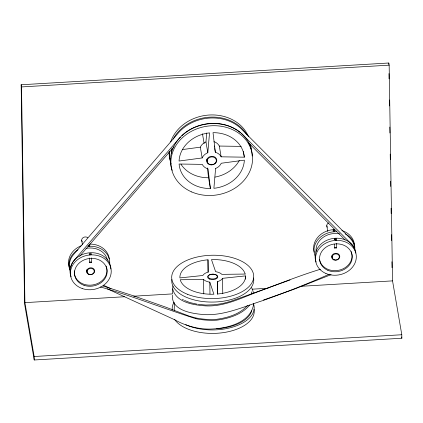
<?xml version="1.0" encoding="UTF-8"?>
<svg xmlns="http://www.w3.org/2000/svg" width="423" height="423" viewBox="0 0 423 423"><rect width="100%" height="100%" fill="white"/><g stroke="black" fill="none" stroke-linecap="round" stroke-linejoin="round"><path stroke-width="0.63" d="M172.362 293.451L172.907 285.911M207.815 152.729L209.528 132.885A32.814 27.765 -9.7 0 0 179.051 161.041L202.168 157.948A10.252 8.677 -9.7 0 1 207.815 152.729L205.964 141.954L206.736 132.991M172.357 295.228C171.357 311.323 193.797 313.887 205.562 314.686C225.639 315.251 244.208 306.469 262.942 300.547C285.372 292.557 307.537 283.833 329.305 274.194M253.747 303.376C251.325 323.447 225.433 328.941 208.74 329.11C196.706 328.946 185.004 325.557 174.546 319.693C152.132 309.409 129.708 299.156 107.32 288.814M79.63 256.269L174.033 146.712M247.46 305.591C239.667 314.278 227.759 317.736 216.555 319.312A41.666 21.964 -1.4 0 1 196.166 317.99L189.911 316.372L165.874 307.193L133.525 295.841L102.985 286.017M249.755 305.062C241.612 314.686 228.78 318.535 216.703 320.174A43.934 23.223 -0.8 0 1 195.87 318.683M333.165 230.334C332.372 231.207 334.382 231.481 334.852 230.926C335.497 229.123 330.849 231.244 334.556 229.583A20.51 17.354 -9.7 0 0 314.22 252.171M91.125 254.138C91.918 253.292 89.888 252.928 89.443 253.551C88.782 255.349 93.472 253.15 89.75 254.958L90.987 254.207M333.303 230.255L334.556 229.583M331.103 274.649L294.112 289.205L263.481 300.013M290.041 279.973L230.651 301.34L222.54 303.55L213.99 304.787L205.721 305.041L198.376 304.38M320.423 269.245C300.208 275.447 280.539 283.283 260.748 290.691C242.776 297.136 225.115 306.961 205.419 305.871C193.475 305.009 176.148 302.567 172.653 288.893M182.339 149.583L200.317 147.172A10.252 8.677 -9.7 0 1 205.964 141.954M245.488 275.896A32.814 17.343 -0.9 0 1 217.396 294.017L217.322 281.692A10.252 5.42 -0.9 0 0 222.53 278.334L245.488 275.896L245.536 279.18M21.15 84.769L388.785 63.011L389.155 65.163L392.544 280.877L401.797 334.746L401.85 338.231L34.215 359.989L24.592 303.968L21.15 84.769L21.52 86.927L24.909 302.641L34.157 356.51L34.215 359.989M21.52 86.927L389.155 65.163M89.39 258.041L89.465 262.588L91.5 262.466L91.431 257.924M334.493 244.182L334.556 248.079L336.592 247.963L336.523 243.415M24.909 302.641L124.394 296.75M133.62 296.206L172.489 293.9M252.208 289.184L268.023 288.248M300.965 286.297L392.544 280.877M34.157 356.51L401.797 334.746M203.548 279.46L180.219 279.762A32.814 17.343 -0.9 0 0 213.906 294.223L209.787 282.141A10.252 5.42 -0.9 0 1 203.548 279.46L203.775 293.911M213.98 141.657A10.252 8.677 -9.7 0 1 219.299 146.051L241.179 146.384M214.699 148.478L215.349 152.285A10.252 8.677 -9.7 0 1 221.15 156.822L244.32 157.182L243.336 151.476M197.197 304.195L189.959 302.598L184.528 300.446M335.925 238.805C330.543 239.91 340.737 240.28 334.471 238.297L336.089 238.868M88.365 245.657L89.835 246.249C85.055 245.155 91.754 246.318 89.353 244.695M100.41 287.011L102.244 287.476C133.848 296.65 164.547 308.774 195.87 318.683M334.773 239.714L336.407 240.359L334.937 239.767M103.392 285.213L110.995 288.703M182.392 299.336L183.46 299.891M248.29 142.583L345.068 239.878M251.637 287.714L253.033 291.156L253.372 293.504M401.628 336.941L401.85 338.231M326.773 225.692L327.762 231.471M331.955 255.867L332.309 257.935M219.299 146.051L221.15 156.822M214.26 145.946L214.477 147.215M202.458 133.753L204.135 143.513M206.815 159.133L207.323 162.088M207.386 167.942L208.555 177.745L210.4 188.515A32.814 27.765 -9.7 0 1 179.098 164.013L202.268 164.373A10.252 8.677 -9.7 0 0 208.068 168.909L210.4 188.515M200.317 147.172L202.168 157.948M81.681 240.201L82.474 244.832M86.752 269.737L87.217 272.444M251.489 291.886L251.733 293.583M215.349 152.285L213.018 132.679A32.814 27.765 -9.7 0 1 244.32 157.182M388.785 63.011L388.806 64.328M388.954 73.576L389.033 78.852M389.366 99.981L389.461 105.924M389.795 127.053L389.884 132.991M390.218 154.12L390.302 159.402M390.646 181.192L390.725 186.469M391.069 208.259L391.153 213.541M391.481 234.67L391.576 240.608M391.91 261.737L391.999 267.68M222.53 278.334L222.768 293.446M217.322 281.692L217.517 294.175M209.787 282.141L209.972 293.964M207.994 259.796L208.068 272.126A10.252 5.42 -0.9 0 0 202.86 275.484L179.907 277.922A32.814 17.343 -0.9 0 1 207.994 259.796L208.19 272.28M174.239 302.778L174.308 307.315A38.969 20.595 -0.9 0 0 174.382 310.545M327.275 227.188A3.59 3.035 -9.7 0 1 328.518 222.947M82.184 241.697A3.59 3.035 -9.7 0 1 83.04 237.7A3.59 3.035 -9.7 0 1 87.746 237.684M70.334 271.164A20.098 17.005 -9.7 0 1 70.34 269.863M70.704 267.246A20.098 17.005 -9.7 0 1 74.453 259.986L178.337 139.421A40.608 34.358 -9.7 0 1 180.415 137.052M70.091 269.615A20.098 17.005 -9.7 0 1 73.528 254.598L177.411 134.033A40.608 34.358 -9.7 0 1 242.591 130.178L350.064 238.234A20.098 17.005 -9.7 0 1 354.527 248.819M354.897 250.183A20.098 17.005 -9.7 0 0 350.99 243.616L243.511 135.561A40.608 34.358 -9.7 0 0 241.676 133.726M181.774 135.688A40.608 34.358 -9.7 0 1 240.692 132.848M334.556 248.079A1.026 0.539 -0.9 0 1 335.476 247.444A1.026 0.539 -0.9 0 1 336.592 247.963M351.862 253.826A16.407 13.885 -9.7 0 1 338.019 270.413A16.407 13.885 -9.7 0 1 319.508 259.31M351.201 251.542A16.407 13.885 -9.7 0 1 351.74 253.245M316.113 251.532A18.459 15.619 -9.7 0 1 339.579 233.887M345.29 233.914A20.51 17.354 -9.7 0 1 354.802 249.311M315.024 255.587A20.51 17.354 -9.7 0 1 336.486 231.751M316.134 262.054A20.51 17.354 -9.7 0 1 331.368 238.789A20.51 17.354 -9.7 0 1 355.87 253.113M341.863 230.556A20.51 17.354 -9.7 0 1 354.469 245.821M89.465 262.588A1.026 0.539 -0.9 0 1 90.385 261.953A1.026 0.539 -0.9 0 1 91.5 262.466M106.11 266.051A16.407 13.885 -9.7 0 1 92.579 284.98A16.407 13.885 -9.7 0 1 74.337 270.847M85.985 248.428A18.459 15.619 -9.7 0 1 107.426 260.103M87.958 246.371A20.51 17.354 -9.7 0 1 109.726 263.55M70.482 271.323A20.51 17.354 -9.7 0 1 77.991 249.734M71.143 276.811A20.51 17.354 -9.7 0 1 86.889 253.166A20.51 17.354 -9.7 0 1 110.858 268.949M69.562 267.944A20.51 17.354 -9.7 0 1 81.211 245.784M89.776 244.087A20.51 17.354 -9.7 0 1 109.298 258.998M253.631 304.185A41.02 21.679 -0.9 0 1 232.93 327.027A41.02 21.679 -0.9 0 1 185.734 324.663M172.256 310.112A41.02 21.679 -0.9 0 1 173.916 302.434M251.743 310.794A38.969 20.595 -0.9 0 1 216.703 328.719M253.599 277.974A41.02 21.679 -0.9 0 1 213.314 302.059A41.02 21.679 -0.9 0 1 171.817 279.492M254.091 309.308A41.02 21.679 -0.9 0 1 222.117 332.795A41.02 21.679 -0.9 0 1 174.657 319.513M171.421 153.639A38.969 32.973 -9.7 0 1 171.907 148.563M171.13 163.944A41.02 34.707 -9.7 0 1 169.507 151.133M173.187 139.051A41.02 34.707 -9.7 0 1 209.681 117.16A41.02 34.707 -9.7 0 1 246.794 134.694M250.538 144.396A41.02 34.707 -9.7 0 1 251.061 148.912M172.24 170.406A41.02 34.707 -9.7 0 1 205.086 124.304A41.02 34.707 -9.7 0 1 252.187 156.024M239.333 160.46A32.814 27.765 -9.7 0 1 214.974 177.115M208.555 177.745A32.814 27.765 -9.7 0 1 180.949 164.203M250.707 147.405A41.02 34.707 -9.7 0 1 250.702 148.706M170.543 161.174A41.02 34.707 -9.7 0 1 169.01 152.243M170.665 141.869A41.02 34.707 -9.7 0 1 208.93 115.03A41.02 34.707 -9.7 0 1 248.491 136.645M215.603 168.465L213.89 188.309A32.814 27.765 -9.7 0 0 244.362 160.153L221.25 163.246A10.252 8.677 -9.7 0 1 215.603 168.465M245.171 274.056L221.848 274.358A10.252 5.42 -0.9 0 0 215.603 271.677L211.484 259.59A32.814 17.343 -0.9 0 1 245.171 274.056M209.734 278.466A4.616 2.438 -0.9 0 0 217.237 276.928A4.616 2.438 -0.9 0 0 211.098 274.289A4.616 2.438 -0.9 0 0 209.734 278.466M334.001 259.685A3.59 3.035 -9.7 0 0 339.32 256.729A3.59 3.035 -9.7 0 0 333.916 254.408A3.59 3.035 -9.7 0 0 334.001 259.685M88.909 274.194A3.59 3.035 -9.7 0 0 94.229 271.238A3.59 3.035 -9.7 0 0 88.83 268.917A3.59 3.035 -9.7 0 0 88.909 274.194M209.501 164.341A4.616 3.902 -9.7 0 0 216.343 160.539A4.616 3.902 -9.7 0 0 209.396 157.557A4.616 3.902 -9.7 0 0 209.501 164.341M333.715 259.865A4.103 3.469 -9.7 0 0 339.796 256.486A4.103 3.469 -9.7 0 0 333.62 253.832A4.103 3.469 -9.7 0 0 333.715 259.865M327.915 270.35A16.407 13.885 -9.7 0 0 352.237 256.835A16.407 13.885 -9.7 0 0 327.534 246.223A16.407 13.885 -9.7 0 0 327.915 270.35M325.922 273.485A20.51 17.354 -9.7 0 0 356.319 256.592A20.51 17.354 -9.7 0 0 325.446 243.331A20.51 17.354 -9.7 0 0 325.922 273.485M88.624 274.368A4.103 3.469 -9.7 0 0 94.704 270.99A4.103 3.469 -9.7 0 0 88.529 268.341A4.103 3.469 -9.7 0 0 88.624 274.368M84.061 285.329A16.407 13.885 -9.7 0 0 107.067 270.165A16.407 13.885 -9.7 0 0 81.285 261.435A16.407 13.885 -9.7 0 0 84.061 285.329M82.221 288.534A20.51 17.354 -9.7 0 0 111.149 269.774A20.51 17.354 -9.7 0 0 79.043 258.627A20.51 17.354 -9.7 0 0 82.221 288.534M187.447 294.276A41.02 21.679 -0.9 0 0 253.314 279.466A41.02 21.679 -0.9 0 0 197.33 256.983A41.02 21.679 -0.9 0 0 187.447 294.276M209.411 279.027A5.129 2.707 -0.9 0 0 217.75 277.314A5.129 2.707 -0.9 0 0 210.929 274.384A5.129 2.707 -0.9 0 0 209.411 279.027M191.756 191.963A41.02 34.707 -9.7 0 0 252.557 158.181A41.02 34.707 -9.7 0 0 190.81 131.653A41.02 34.707 -9.7 0 0 191.756 191.963M209.216 164.515A5.129 4.341 -9.7 0 0 216.814 160.296A5.129 4.341 -9.7 0 0 209.094 156.981A5.129 4.341 -9.7 0 0 209.216 164.515"/></g></svg>
